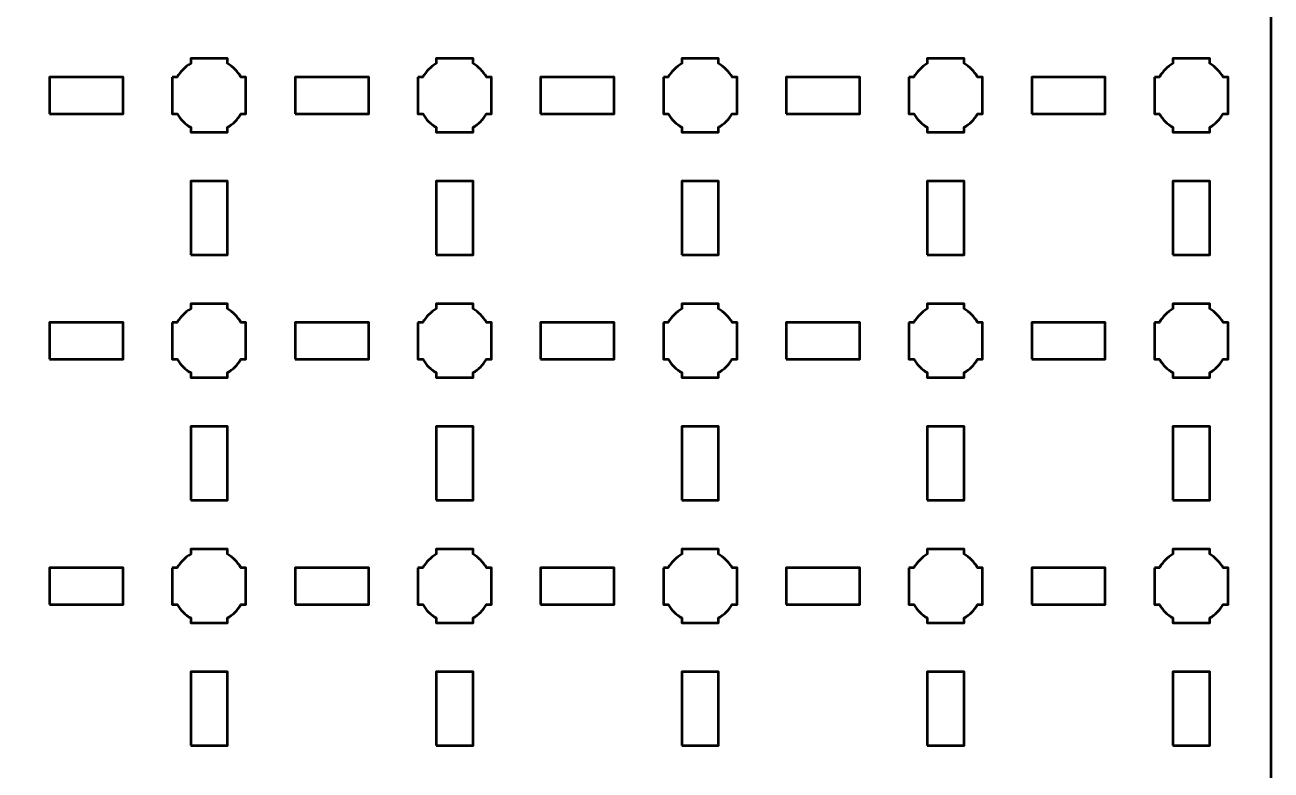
# Model space of a CAD drawing. Header units: centimetres. Extents: x -30.1 to 9.2, y -39.5 to 9.8.
# Drawn here: x -1 to 9.15, y -2.35 to 3.73 of the extents above; entities that cross this region are included whole.
import ezdxf

# ---------------------------------------------------------------- set-up
doc = ezdxf.new("R2010")
doc.units = ezdxf.units.CM
doc.header["$MEASUREMENT"] = 0
doc.layers.add('Layer 1', color=7, linetype='Continuous')

msp = doc.modelspace()

# ---------------------------------------------------------------- linework, layer by layer
at = {"layer": 'Layer 1', "lineweight": 53}
for points in [[(-0.8, 3), (-0.2, 3), (-0.2, 3.3), (-0.8, 3.3), (-0.8, 3)], [(1.2, 3), (1.8, 3), (1.8, 3.3), (1.2, 3.3), (1.2, 3)], [(3.2, 3), (3.8, 3), (3.8, 3.3), (3.2, 3.3), (3.2, 3)], [(5.2, 3), (5.8, 3), (5.8, 3.3), (5.2, 3.3), (5.2, 3)], [(7.2, 3), (7.8, 3), (7.8, 3.3), (7.2, 3.3), (7.2, 3)], [(0.35, 1.85), (0.65, 1.85), (0.65, 2.45), (0.35, 2.45), (0.35, 1.85)], [(2.35, 1.85), (2.65, 1.85), (2.65, 2.45), (2.35, 2.45), (2.35, 1.85)], [(4.35, 1.85), (4.65, 1.85), (4.65, 2.45), (4.35, 2.45), (4.35, 1.85)], [(6.35, 1.85), (6.65, 1.85), (6.65, 2.45), (6.35, 2.45), (6.35, 1.85)], [(8.35, 1.85), (8.65, 1.85), (8.65, 2.45), (8.35, 2.45), (8.35, 1.85)], [(-0.8, 1), (-0.2, 1), (-0.2, 1.3), (-0.8, 1.3), (-0.8, 1)], [(1.2, 1), (1.8, 1), (1.8, 1.3), (1.2, 1.3), (1.2, 1)], [(3.2, 1), (3.8, 1), (3.8, 1.3), (3.2, 1.3), (3.2, 1)], [(5.2, 1), (5.8, 1), (5.8, 1.3), (5.2, 1.3), (5.2, 1)], [(7.2, 1), (7.8, 1), (7.8, 1.3), (7.2, 1.3), (7.2, 1)], [(0.35, -0.15), (0.65, -0.15), (0.65, 0.45), (0.35, 0.45), (0.35, -0.15)], [(2.35, -0.15), (2.65, -0.15), (2.65, 0.45), (2.35, 0.45), (2.35, -0.15)], [(4.35, -0.15), (4.65, -0.15), (4.65, 0.45), (4.35, 0.45), (4.35, -0.15)], [(6.35, -0.15), (6.65, -0.15), (6.65, 0.45), (6.35, 0.45), (6.35, -0.15)], [(8.35, -0.15), (8.65, -0.15), (8.65, 0.45), (8.35, 0.45), (8.35, -0.15)], [(-0.8, -1), (-0.2, -1), (-0.2, -0.7), (-0.8, -0.7), (-0.8, -1)], [(1.2, -1), (1.8, -1), (1.8, -0.7), (1.2, -0.7), (1.2, -1)], [(3.2, -1), (3.8, -1), (3.8, -0.7), (3.2, -0.7), (3.2, -1)], [(5.2, -1), (5.8, -1), (5.8, -0.7), (5.2, -0.7), (5.2, -1)], [(7.2, -1), (7.8, -1), (7.8, -0.7), (7.2, -0.7), (7.2, -1)], [(0.35, -2.15), (0.65, -2.15), (0.65, -1.55), (0.35, -1.55), (0.35, -2.15)], [(2.35, -2.15), (2.65, -2.15), (2.65, -1.55), (2.35, -1.55), (2.35, -2.15)], [(4.35, -2.15), (4.65, -2.15), (4.65, -1.55), (4.35, -1.55), (4.35, -2.15)], [(6.35, -2.15), (6.65, -2.15), (6.65, -1.55), (6.35, -1.55), (6.35, -2.15)], [(8.35, -2.15), (8.65, -2.15), (8.65, -1.55), (8.35, -1.55), (8.35, -2.15)]]:
    msp.add_lwpolyline(points, close=True, dxfattribs=at)
for points, knots in [([(-30.15, -39), (-30.15, -39), (-30.15, 9.3), (-30.15, 9.3), (-30.15, 9.3), (-30.15, 9.57609), (-29.92609, 9.8), (-29.65, 9.8), (-29.65, 9.8), (-29.65, 9.8), (8.65, 9.8), (8.65, 9.8), (8.65, 9.8), (8.92609, 9.8), (9.15, 9.57609), (9.15, 9.3), (9.15, 9.3), (9.15, 9.3), (9.15, -39), (9.15, -39), (9.15, -39), (9.15, -39.27609), (8.92609, -39.5), (8.65, -39.5), (8.65, -39.5), (8.65, -39.5), (-29.65, -39.5), (-29.65, -39.5), (-29.65, -39.5), (-29.92609, -39.5), (-30.15, -39.27609), (-30.15, -39)], [0, 0, 0, 0, 0.125, 0.125, 0.125, 0.125, 0.25, 0.25, 0.25, 0.25, 0.375, 0.375, 0.375, 0.375, 0.5, 0.5, 0.5, 0.5, 0.625, 0.625, 0.625, 0.625, 0.75, 0.75, 0.75, 0.75, 0.875, 0.875, 0.875, 0.875, 1, 1, 1, 1]), ([(0.2, 3.3), (0.2, 3.3), (0.24015, 3.3), (0.24015, 3.3), (0.24015, 3.3), (0.2665, 3.34553), (0.30447, 3.3835), (0.35, 3.40985), (0.35, 3.40985), (0.35, 3.40985), (0.35, 3.45), (0.35, 3.45), (0.35, 3.45), (0.35, 3.45), (0.5, 3.45), (0.5, 3.45), (0.5, 3.45), (0.5, 3.45), (0.65, 3.45), (0.65, 3.45), (0.65, 3.45), (0.65, 3.45), (0.65, 3.40985), (0.65, 3.40985), (0.65, 3.40985), (0.69553, 3.3835), (0.7335, 3.34553), (0.75985, 3.3), (0.75985, 3.3), (0.75985, 3.3), (0.8, 3.3), (0.8, 3.3), (0.8, 3.3), (0.8, 3.3), (0.8, 3.15), (0.8, 3.15), (0.8, 3.15), (0.8, 3.15), (0.8, 3), (0.8, 3), (0.8, 3), (0.8, 3), (0.75985, 3), (0.75985, 3), (0.75985, 3), (0.7335, 2.95447), (0.69553, 2.9165), (0.65, 2.89015), (0.65, 2.89015), (0.65, 2.89015), (0.65, 2.85), (0.65, 2.85), (0.65, 2.85), (0.65, 2.85), (0.5, 2.85), (0.5, 2.85), (0.5, 2.85), (0.5, 2.85), (0.35, 2.85), (0.35, 2.85), (0.35, 2.85), (0.35, 2.85), (0.35, 2.89015), (0.35, 2.89015), (0.35, 2.89015), (0.30447, 2.9165), (0.2665, 2.95447), (0.24015, 3), (0.24015, 3), (0.24015, 3), (0.2, 3), (0.2, 3), (0.2, 3), (0.2, 3), (0.2, 3.15), (0.2, 3.15), (0.2, 3.15), (0.2, 3.15), (0.2, 3.3), (0.2, 3.3)], [0, 0, 0, 0, 0.05, 0.05, 0.05, 0.05, 0.1, 0.1, 0.1, 0.1, 0.15, 0.15, 0.15, 0.15, 0.2, 0.2, 0.2, 0.2, 0.25, 0.25, 0.25, 0.25, 0.3, 0.3, 0.3, 0.3, 0.35, 0.35, 0.35, 0.35, 0.4, 0.4, 0.4, 0.4, 0.45, 0.45, 0.45, 0.45, 0.5, 0.5, 0.5, 0.5, 0.55, 0.55, 0.55, 0.55, 0.6, 0.6, 0.6, 0.6, 0.65, 0.65, 0.65, 0.65, 0.7, 0.7, 0.7, 0.7, 0.75, 0.75, 0.75, 0.75, 0.8, 0.8, 0.8, 0.8, 0.85, 0.85, 0.85, 0.85, 0.9, 0.9, 0.9, 0.9, 0.95, 0.95, 0.95, 0.95, 1, 1, 1, 1]), ([(2.2, 3.3), (2.2, 3.3), (2.24015, 3.3), (2.24015, 3.3), (2.24015, 3.3), (2.2665, 3.34553), (2.30447, 3.3835), (2.35, 3.40985), (2.35, 3.40985), (2.35, 3.40985), (2.35, 3.45), (2.35, 3.45), (2.35, 3.45), (2.35, 3.45), (2.5, 3.45), (2.5, 3.45), (2.5, 3.45), (2.5, 3.45), (2.65, 3.45), (2.65, 3.45), (2.65, 3.45), (2.65, 3.45), (2.65, 3.40985), (2.65, 3.40985), (2.65, 3.40985), (2.69553, 3.3835), (2.7335, 3.34553), (2.75985, 3.3), (2.75985, 3.3), (2.75985, 3.3), (2.8, 3.3), (2.8, 3.3), (2.8, 3.3), (2.8, 3.3), (2.8, 3.15), (2.8, 3.15), (2.8, 3.15), (2.8, 3.15), (2.8, 3), (2.8, 3), (2.8, 3), (2.8, 3), (2.75985, 3), (2.75985, 3), (2.75985, 3), (2.7335, 2.95447), (2.69553, 2.9165), (2.65, 2.89015), (2.65, 2.89015), (2.65, 2.89015), (2.65, 2.85), (2.65, 2.85), (2.65, 2.85), (2.65, 2.85), (2.5, 2.85), (2.5, 2.85), (2.5, 2.85), (2.5, 2.85), (2.35, 2.85), (2.35, 2.85), (2.35, 2.85), (2.35, 2.85), (2.35, 2.89015), (2.35, 2.89015), (2.35, 2.89015), (2.30447, 2.9165), (2.2665, 2.95447), (2.24015, 3), (2.24015, 3), (2.24015, 3), (2.2, 3), (2.2, 3), (2.2, 3), (2.2, 3), (2.2, 3.15), (2.2, 3.15), (2.2, 3.15), (2.2, 3.15), (2.2, 3.3), (2.2, 3.3)], [0, 0, 0, 0, 0.05, 0.05, 0.05, 0.05, 0.1, 0.1, 0.1, 0.1, 0.15, 0.15, 0.15, 0.15, 0.2, 0.2, 0.2, 0.2, 0.25, 0.25, 0.25, 0.25, 0.3, 0.3, 0.3, 0.3, 0.35, 0.35, 0.35, 0.35, 0.4, 0.4, 0.4, 0.4, 0.45, 0.45, 0.45, 0.45, 0.5, 0.5, 0.5, 0.5, 0.55, 0.55, 0.55, 0.55, 0.6, 0.6, 0.6, 0.6, 0.65, 0.65, 0.65, 0.65, 0.7, 0.7, 0.7, 0.7, 0.75, 0.75, 0.75, 0.75, 0.8, 0.8, 0.8, 0.8, 0.85, 0.85, 0.85, 0.85, 0.9, 0.9, 0.9, 0.9, 0.95, 0.95, 0.95, 0.95, 1, 1, 1, 1]), ([(4.2, 3.3), (4.2, 3.3), (4.24015, 3.3), (4.24015, 3.3), (4.24015, 3.3), (4.2665, 3.34553), (4.30447, 3.3835), (4.35, 3.40985), (4.35, 3.40985), (4.35, 3.40985), (4.35, 3.45), (4.35, 3.45), (4.35, 3.45), (4.35, 3.45), (4.5, 3.45), (4.5, 3.45), (4.5, 3.45), (4.5, 3.45), (4.65, 3.45), (4.65, 3.45), (4.65, 3.45), (4.65, 3.45), (4.65, 3.40985), (4.65, 3.40985), (4.65, 3.40985), (4.69553, 3.3835), (4.7335, 3.34553), (4.75985, 3.3), (4.75985, 3.3), (4.75985, 3.3), (4.8, 3.3), (4.8, 3.3), (4.8, 3.3), (4.8, 3.3), (4.8, 3.15), (4.8, 3.15), (4.8, 3.15), (4.8, 3.15), (4.8, 3), (4.8, 3), (4.8, 3), (4.8, 3), (4.75985, 3), (4.75985, 3), (4.75985, 3), (4.7335, 2.95447), (4.69553, 2.9165), (4.65, 2.89015), (4.65, 2.89015), (4.65, 2.89015), (4.65, 2.85), (4.65, 2.85), (4.65, 2.85), (4.65, 2.85), (4.5, 2.85), (4.5, 2.85), (4.5, 2.85), (4.5, 2.85), (4.35, 2.85), (4.35, 2.85), (4.35, 2.85), (4.35, 2.85), (4.35, 2.89015), (4.35, 2.89015), (4.35, 2.89015), (4.30447, 2.9165), (4.2665, 2.95447), (4.24015, 3), (4.24015, 3), (4.24015, 3), (4.2, 3), (4.2, 3), (4.2, 3), (4.2, 3), (4.2, 3.15), (4.2, 3.15), (4.2, 3.15), (4.2, 3.15), (4.2, 3.3), (4.2, 3.3)], [0, 0, 0, 0, 0.05, 0.05, 0.05, 0.05, 0.1, 0.1, 0.1, 0.1, 0.15, 0.15, 0.15, 0.15, 0.2, 0.2, 0.2, 0.2, 0.25, 0.25, 0.25, 0.25, 0.3, 0.3, 0.3, 0.3, 0.35, 0.35, 0.35, 0.35, 0.4, 0.4, 0.4, 0.4, 0.45, 0.45, 0.45, 0.45, 0.5, 0.5, 0.5, 0.5, 0.55, 0.55, 0.55, 0.55, 0.6, 0.6, 0.6, 0.6, 0.65, 0.65, 0.65, 0.65, 0.7, 0.7, 0.7, 0.7, 0.75, 0.75, 0.75, 0.75, 0.8, 0.8, 0.8, 0.8, 0.85, 0.85, 0.85, 0.85, 0.9, 0.9, 0.9, 0.9, 0.95, 0.95, 0.95, 0.95, 1, 1, 1, 1]), ([(6.2, 3.3), (6.2, 3.3), (6.24015, 3.3), (6.24015, 3.3), (6.24015, 3.3), (6.2665, 3.34553), (6.30447, 3.3835), (6.35, 3.40985), (6.35, 3.40985), (6.35, 3.40985), (6.35, 3.45), (6.35, 3.45), (6.35, 3.45), (6.35, 3.45), (6.5, 3.45), (6.5, 3.45), (6.5, 3.45), (6.5, 3.45), (6.65, 3.45), (6.65, 3.45), (6.65, 3.45), (6.65, 3.45), (6.65, 3.40985), (6.65, 3.40985), (6.65, 3.40985), (6.69553, 3.3835), (6.7335, 3.34553), (6.75985, 3.3), (6.75985, 3.3), (6.75985, 3.3), (6.8, 3.3), (6.8, 3.3), (6.8, 3.3), (6.8, 3.3), (6.8, 3.15), (6.8, 3.15), (6.8, 3.15), (6.8, 3.15), (6.8, 3), (6.8, 3), (6.8, 3), (6.8, 3), (6.75985, 3), (6.75985, 3), (6.75985, 3), (6.7335, 2.95447), (6.69553, 2.9165), (6.65, 2.89015), (6.65, 2.89015), (6.65, 2.89015), (6.65, 2.85), (6.65, 2.85), (6.65, 2.85), (6.65, 2.85), (6.5, 2.85), (6.5, 2.85), (6.5, 2.85), (6.5, 2.85), (6.35, 2.85), (6.35, 2.85), (6.35, 2.85), (6.35, 2.85), (6.35, 2.89015), (6.35, 2.89015), (6.35, 2.89015), (6.30447, 2.9165), (6.2665, 2.95447), (6.24015, 3), (6.24015, 3), (6.24015, 3), (6.2, 3), (6.2, 3), (6.2, 3), (6.2, 3), (6.2, 3.15), (6.2, 3.15), (6.2, 3.15), (6.2, 3.15), (6.2, 3.3), (6.2, 3.3)], [0, 0, 0, 0, 0.05, 0.05, 0.05, 0.05, 0.1, 0.1, 0.1, 0.1, 0.15, 0.15, 0.15, 0.15, 0.2, 0.2, 0.2, 0.2, 0.25, 0.25, 0.25, 0.25, 0.3, 0.3, 0.3, 0.3, 0.35, 0.35, 0.35, 0.35, 0.4, 0.4, 0.4, 0.4, 0.45, 0.45, 0.45, 0.45, 0.5, 0.5, 0.5, 0.5, 0.55, 0.55, 0.55, 0.55, 0.6, 0.6, 0.6, 0.6, 0.65, 0.65, 0.65, 0.65, 0.7, 0.7, 0.7, 0.7, 0.75, 0.75, 0.75, 0.75, 0.8, 0.8, 0.8, 0.8, 0.85, 0.85, 0.85, 0.85, 0.9, 0.9, 0.9, 0.9, 0.95, 0.95, 0.95, 0.95, 1, 1, 1, 1]), ([(8.2, 3.3), (8.2, 3.3), (8.24015, 3.3), (8.24015, 3.3), (8.24015, 3.3), (8.2665, 3.34553), (8.30447, 3.3835), (8.35, 3.40985), (8.35, 3.40985), (8.35, 3.40985), (8.35, 3.45), (8.35, 3.45), (8.35, 3.45), (8.35, 3.45), (8.5, 3.45), (8.5, 3.45), (8.5, 3.45), (8.5, 3.45), (8.65, 3.45), (8.65, 3.45), (8.65, 3.45), (8.65, 3.45), (8.65, 3.40985), (8.65, 3.40985), (8.65, 3.40985), (8.69553, 3.3835), (8.7335, 3.34553), (8.75985, 3.3), (8.75985, 3.3), (8.75985, 3.3), (8.8, 3.3), (8.8, 3.3), (8.8, 3.3), (8.8, 3.3), (8.8, 3.15), (8.8, 3.15), (8.8, 3.15), (8.8, 3.15), (8.8, 3), (8.8, 3), (8.8, 3), (8.8, 3), (8.75985, 3), (8.75985, 3), (8.75985, 3), (8.7335, 2.95447), (8.69553, 2.9165), (8.65, 2.89015), (8.65, 2.89015), (8.65, 2.89015), (8.65, 2.85), (8.65, 2.85), (8.65, 2.85), (8.65, 2.85), (8.5, 2.85), (8.5, 2.85), (8.5, 2.85), (8.5, 2.85), (8.35, 2.85), (8.35, 2.85), (8.35, 2.85), (8.35, 2.85), (8.35, 2.89015), (8.35, 2.89015), (8.35, 2.89015), (8.30447, 2.9165), (8.2665, 2.95447), (8.24015, 3), (8.24015, 3), (8.24015, 3), (8.2, 3), (8.2, 3), (8.2, 3), (8.2, 3), (8.2, 3.15), (8.2, 3.15), (8.2, 3.15), (8.2, 3.15), (8.2, 3.3), (8.2, 3.3)], [0, 0, 0, 0, 0.05, 0.05, 0.05, 0.05, 0.1, 0.1, 0.1, 0.1, 0.15, 0.15, 0.15, 0.15, 0.2, 0.2, 0.2, 0.2, 0.25, 0.25, 0.25, 0.25, 0.3, 0.3, 0.3, 0.3, 0.35, 0.35, 0.35, 0.35, 0.4, 0.4, 0.4, 0.4, 0.45, 0.45, 0.45, 0.45, 0.5, 0.5, 0.5, 0.5, 0.55, 0.55, 0.55, 0.55, 0.6, 0.6, 0.6, 0.6, 0.65, 0.65, 0.65, 0.65, 0.7, 0.7, 0.7, 0.7, 0.75, 0.75, 0.75, 0.75, 0.8, 0.8, 0.8, 0.8, 0.85, 0.85, 0.85, 0.85, 0.9, 0.9, 0.9, 0.9, 0.95, 0.95, 0.95, 0.95, 1, 1, 1, 1]), ([(0.2, 1.3), (0.2, 1.3), (0.24015, 1.3), (0.24015, 1.3), (0.24015, 1.3), (0.2665, 1.34553), (0.30447, 1.3835), (0.35, 1.40985), (0.35, 1.40985), (0.35, 1.40985), (0.35, 1.45), (0.35, 1.45), (0.35, 1.45), (0.35, 1.45), (0.5, 1.45), (0.5, 1.45), (0.5, 1.45), (0.5, 1.45), (0.65, 1.45), (0.65, 1.45), (0.65, 1.45), (0.65, 1.45), (0.65, 1.40985), (0.65, 1.40985), (0.65, 1.40985), (0.69553, 1.3835), (0.7335, 1.34553), (0.75985, 1.3), (0.75985, 1.3), (0.75985, 1.3), (0.8, 1.3), (0.8, 1.3), (0.8, 1.3), (0.8, 1.3), (0.8, 1.15), (0.8, 1.15), (0.8, 1.15), (0.8, 1.15), (0.8, 1), (0.8, 1), (0.8, 1), (0.8, 1), (0.75985, 1), (0.75985, 1), (0.75985, 1), (0.7335, 0.95447), (0.69553, 0.9165), (0.65, 0.89015), (0.65, 0.89015), (0.65, 0.89015), (0.65, 0.85), (0.65, 0.85), (0.65, 0.85), (0.65, 0.85), (0.5, 0.85), (0.5, 0.85), (0.5, 0.85), (0.5, 0.85), (0.35, 0.85), (0.35, 0.85), (0.35, 0.85), (0.35, 0.85), (0.35, 0.89015), (0.35, 0.89015), (0.35, 0.89015), (0.30447, 0.9165), (0.2665, 0.95447), (0.24015, 1), (0.24015, 1), (0.24015, 1), (0.2, 1), (0.2, 1), (0.2, 1), (0.2, 1), (0.2, 1.15), (0.2, 1.15), (0.2, 1.15), (0.2, 1.15), (0.2, 1.3), (0.2, 1.3)], [0, 0, 0, 0, 0.05, 0.05, 0.05, 0.05, 0.1, 0.1, 0.1, 0.1, 0.15, 0.15, 0.15, 0.15, 0.2, 0.2, 0.2, 0.2, 0.25, 0.25, 0.25, 0.25, 0.3, 0.3, 0.3, 0.3, 0.35, 0.35, 0.35, 0.35, 0.4, 0.4, 0.4, 0.4, 0.45, 0.45, 0.45, 0.45, 0.5, 0.5, 0.5, 0.5, 0.55, 0.55, 0.55, 0.55, 0.6, 0.6, 0.6, 0.6, 0.65, 0.65, 0.65, 0.65, 0.7, 0.7, 0.7, 0.7, 0.75, 0.75, 0.75, 0.75, 0.8, 0.8, 0.8, 0.8, 0.85, 0.85, 0.85, 0.85, 0.9, 0.9, 0.9, 0.9, 0.95, 0.95, 0.95, 0.95, 1, 1, 1, 1]), ([(2.2, 1.3), (2.2, 1.3), (2.24015, 1.3), (2.24015, 1.3), (2.24015, 1.3), (2.2665, 1.34553), (2.30447, 1.3835), (2.35, 1.40985), (2.35, 1.40985), (2.35, 1.40985), (2.35, 1.45), (2.35, 1.45), (2.35, 1.45), (2.35, 1.45), (2.5, 1.45), (2.5, 1.45), (2.5, 1.45), (2.5, 1.45), (2.65, 1.45), (2.65, 1.45), (2.65, 1.45), (2.65, 1.45), (2.65, 1.40985), (2.65, 1.40985), (2.65, 1.40985), (2.69553, 1.3835), (2.7335, 1.34553), (2.75985, 1.3), (2.75985, 1.3), (2.75985, 1.3), (2.8, 1.3), (2.8, 1.3), (2.8, 1.3), (2.8, 1.3), (2.8, 1.15), (2.8, 1.15), (2.8, 1.15), (2.8, 1.15), (2.8, 1), (2.8, 1), (2.8, 1), (2.8, 1), (2.75985, 1), (2.75985, 1), (2.75985, 1), (2.7335, 0.95447), (2.69553, 0.9165), (2.65, 0.89015), (2.65, 0.89015), (2.65, 0.89015), (2.65, 0.85), (2.65, 0.85), (2.65, 0.85), (2.65, 0.85), (2.5, 0.85), (2.5, 0.85), (2.5, 0.85), (2.5, 0.85), (2.35, 0.85), (2.35, 0.85), (2.35, 0.85), (2.35, 0.85), (2.35, 0.89015), (2.35, 0.89015), (2.35, 0.89015), (2.30447, 0.9165), (2.2665, 0.95447), (2.24015, 1), (2.24015, 1), (2.24015, 1), (2.2, 1), (2.2, 1), (2.2, 1), (2.2, 1), (2.2, 1.15), (2.2, 1.15), (2.2, 1.15), (2.2, 1.15), (2.2, 1.3), (2.2, 1.3)], [0, 0, 0, 0, 0.05, 0.05, 0.05, 0.05, 0.1, 0.1, 0.1, 0.1, 0.15, 0.15, 0.15, 0.15, 0.2, 0.2, 0.2, 0.2, 0.25, 0.25, 0.25, 0.25, 0.3, 0.3, 0.3, 0.3, 0.35, 0.35, 0.35, 0.35, 0.4, 0.4, 0.4, 0.4, 0.45, 0.45, 0.45, 0.45, 0.5, 0.5, 0.5, 0.5, 0.55, 0.55, 0.55, 0.55, 0.6, 0.6, 0.6, 0.6, 0.65, 0.65, 0.65, 0.65, 0.7, 0.7, 0.7, 0.7, 0.75, 0.75, 0.75, 0.75, 0.8, 0.8, 0.8, 0.8, 0.85, 0.85, 0.85, 0.85, 0.9, 0.9, 0.9, 0.9, 0.95, 0.95, 0.95, 0.95, 1, 1, 1, 1]), ([(4.2, 1.3), (4.2, 1.3), (4.24015, 1.3), (4.24015, 1.3), (4.24015, 1.3), (4.2665, 1.34553), (4.30447, 1.3835), (4.35, 1.40985), (4.35, 1.40985), (4.35, 1.40985), (4.35, 1.45), (4.35, 1.45), (4.35, 1.45), (4.35, 1.45), (4.5, 1.45), (4.5, 1.45), (4.5, 1.45), (4.5, 1.45), (4.65, 1.45), (4.65, 1.45), (4.65, 1.45), (4.65, 1.45), (4.65, 1.40985), (4.65, 1.40985), (4.65, 1.40985), (4.69553, 1.3835), (4.7335, 1.34553), (4.75985, 1.3), (4.75985, 1.3), (4.75985, 1.3), (4.8, 1.3), (4.8, 1.3), (4.8, 1.3), (4.8, 1.3), (4.8, 1.15), (4.8, 1.15), (4.8, 1.15), (4.8, 1.15), (4.8, 1), (4.8, 1), (4.8, 1), (4.8, 1), (4.75985, 1), (4.75985, 1), (4.75985, 1), (4.7335, 0.95447), (4.69553, 0.9165), (4.65, 0.89015), (4.65, 0.89015), (4.65, 0.89015), (4.65, 0.85), (4.65, 0.85), (4.65, 0.85), (4.65, 0.85), (4.5, 0.85), (4.5, 0.85), (4.5, 0.85), (4.5, 0.85), (4.35, 0.85), (4.35, 0.85), (4.35, 0.85), (4.35, 0.85), (4.35, 0.89015), (4.35, 0.89015), (4.35, 0.89015), (4.30447, 0.9165), (4.2665, 0.95447), (4.24015, 1), (4.24015, 1), (4.24015, 1), (4.2, 1), (4.2, 1), (4.2, 1), (4.2, 1), (4.2, 1.15), (4.2, 1.15), (4.2, 1.15), (4.2, 1.15), (4.2, 1.3), (4.2, 1.3)], [0, 0, 0, 0, 0.05, 0.05, 0.05, 0.05, 0.1, 0.1, 0.1, 0.1, 0.15, 0.15, 0.15, 0.15, 0.2, 0.2, 0.2, 0.2, 0.25, 0.25, 0.25, 0.25, 0.3, 0.3, 0.3, 0.3, 0.35, 0.35, 0.35, 0.35, 0.4, 0.4, 0.4, 0.4, 0.45, 0.45, 0.45, 0.45, 0.5, 0.5, 0.5, 0.5, 0.55, 0.55, 0.55, 0.55, 0.6, 0.6, 0.6, 0.6, 0.65, 0.65, 0.65, 0.65, 0.7, 0.7, 0.7, 0.7, 0.75, 0.75, 0.75, 0.75, 0.8, 0.8, 0.8, 0.8, 0.85, 0.85, 0.85, 0.85, 0.9, 0.9, 0.9, 0.9, 0.95, 0.95, 0.95, 0.95, 1, 1, 1, 1]), ([(6.2, 1.3), (6.2, 1.3), (6.24015, 1.3), (6.24015, 1.3), (6.24015, 1.3), (6.2665, 1.34553), (6.30447, 1.3835), (6.35, 1.40985), (6.35, 1.40985), (6.35, 1.40985), (6.35, 1.45), (6.35, 1.45), (6.35, 1.45), (6.35, 1.45), (6.5, 1.45), (6.5, 1.45), (6.5, 1.45), (6.5, 1.45), (6.65, 1.45), (6.65, 1.45), (6.65, 1.45), (6.65, 1.45), (6.65, 1.40985), (6.65, 1.40985), (6.65, 1.40985), (6.69553, 1.3835), (6.7335, 1.34553), (6.75985, 1.3), (6.75985, 1.3), (6.75985, 1.3), (6.8, 1.3), (6.8, 1.3), (6.8, 1.3), (6.8, 1.3), (6.8, 1.15), (6.8, 1.15), (6.8, 1.15), (6.8, 1.15), (6.8, 1), (6.8, 1), (6.8, 1), (6.8, 1), (6.75985, 1), (6.75985, 1), (6.75985, 1), (6.7335, 0.95447), (6.69553, 0.9165), (6.65, 0.89015), (6.65, 0.89015), (6.65, 0.89015), (6.65, 0.85), (6.65, 0.85), (6.65, 0.85), (6.65, 0.85), (6.5, 0.85), (6.5, 0.85), (6.5, 0.85), (6.5, 0.85), (6.35, 0.85), (6.35, 0.85), (6.35, 0.85), (6.35, 0.85), (6.35, 0.89015), (6.35, 0.89015), (6.35, 0.89015), (6.30447, 0.9165), (6.2665, 0.95447), (6.24015, 1), (6.24015, 1), (6.24015, 1), (6.2, 1), (6.2, 1), (6.2, 1), (6.2, 1), (6.2, 1.15), (6.2, 1.15), (6.2, 1.15), (6.2, 1.15), (6.2, 1.3), (6.2, 1.3)], [0, 0, 0, 0, 0.05, 0.05, 0.05, 0.05, 0.1, 0.1, 0.1, 0.1, 0.15, 0.15, 0.15, 0.15, 0.2, 0.2, 0.2, 0.2, 0.25, 0.25, 0.25, 0.25, 0.3, 0.3, 0.3, 0.3, 0.35, 0.35, 0.35, 0.35, 0.4, 0.4, 0.4, 0.4, 0.45, 0.45, 0.45, 0.45, 0.5, 0.5, 0.5, 0.5, 0.55, 0.55, 0.55, 0.55, 0.6, 0.6, 0.6, 0.6, 0.65, 0.65, 0.65, 0.65, 0.7, 0.7, 0.7, 0.7, 0.75, 0.75, 0.75, 0.75, 0.8, 0.8, 0.8, 0.8, 0.85, 0.85, 0.85, 0.85, 0.9, 0.9, 0.9, 0.9, 0.95, 0.95, 0.95, 0.95, 1, 1, 1, 1]), ([(8.2, 1.3), (8.2, 1.3), (8.24015, 1.3), (8.24015, 1.3), (8.24015, 1.3), (8.2665, 1.34553), (8.30447, 1.3835), (8.35, 1.40985), (8.35, 1.40985), (8.35, 1.40985), (8.35, 1.45), (8.35, 1.45), (8.35, 1.45), (8.35, 1.45), (8.5, 1.45), (8.5, 1.45), (8.5, 1.45), (8.5, 1.45), (8.65, 1.45), (8.65, 1.45), (8.65, 1.45), (8.65, 1.45), (8.65, 1.40985), (8.65, 1.40985), (8.65, 1.40985), (8.69553, 1.3835), (8.7335, 1.34553), (8.75985, 1.3), (8.75985, 1.3), (8.75985, 1.3), (8.8, 1.3), (8.8, 1.3), (8.8, 1.3), (8.8, 1.3), (8.8, 1.15), (8.8, 1.15), (8.8, 1.15), (8.8, 1.15), (8.8, 1), (8.8, 1), (8.8, 1), (8.8, 1), (8.75985, 1), (8.75985, 1), (8.75985, 1), (8.7335, 0.95447), (8.69553, 0.9165), (8.65, 0.89015), (8.65, 0.89015), (8.65, 0.89015), (8.65, 0.85), (8.65, 0.85), (8.65, 0.85), (8.65, 0.85), (8.5, 0.85), (8.5, 0.85), (8.5, 0.85), (8.5, 0.85), (8.35, 0.85), (8.35, 0.85), (8.35, 0.85), (8.35, 0.85), (8.35, 0.89015), (8.35, 0.89015), (8.35, 0.89015), (8.30447, 0.9165), (8.2665, 0.95447), (8.24015, 1), (8.24015, 1), (8.24015, 1), (8.2, 1), (8.2, 1), (8.2, 1), (8.2, 1), (8.2, 1.15), (8.2, 1.15), (8.2, 1.15), (8.2, 1.15), (8.2, 1.3), (8.2, 1.3)], [0, 0, 0, 0, 0.05, 0.05, 0.05, 0.05, 0.1, 0.1, 0.1, 0.1, 0.15, 0.15, 0.15, 0.15, 0.2, 0.2, 0.2, 0.2, 0.25, 0.25, 0.25, 0.25, 0.3, 0.3, 0.3, 0.3, 0.35, 0.35, 0.35, 0.35, 0.4, 0.4, 0.4, 0.4, 0.45, 0.45, 0.45, 0.45, 0.5, 0.5, 0.5, 0.5, 0.55, 0.55, 0.55, 0.55, 0.6, 0.6, 0.6, 0.6, 0.65, 0.65, 0.65, 0.65, 0.7, 0.7, 0.7, 0.7, 0.75, 0.75, 0.75, 0.75, 0.8, 0.8, 0.8, 0.8, 0.85, 0.85, 0.85, 0.85, 0.9, 0.9, 0.9, 0.9, 0.95, 0.95, 0.95, 0.95, 1, 1, 1, 1]), ([(0.2, -0.7), (0.2, -0.7), (0.24015, -0.7), (0.24015, -0.7), (0.24015, -0.7), (0.2665, -0.65447), (0.30447, -0.6165), (0.35, -0.59015), (0.35, -0.59015), (0.35, -0.59015), (0.35, -0.55), (0.35, -0.55), (0.35, -0.55), (0.35, -0.55), (0.5, -0.55), (0.5, -0.55), (0.5, -0.55), (0.5, -0.55), (0.65, -0.55), (0.65, -0.55), (0.65, -0.55), (0.65, -0.55), (0.65, -0.59015), (0.65, -0.59015), (0.65, -0.59015), (0.69553, -0.6165), (0.7335, -0.65447), (0.75985, -0.7), (0.75985, -0.7), (0.75985, -0.7), (0.8, -0.7), (0.8, -0.7), (0.8, -0.7), (0.8, -0.7), (0.8, -0.85), (0.8, -0.85), (0.8, -0.85), (0.8, -0.85), (0.8, -1), (0.8, -1), (0.8, -1), (0.8, -1), (0.75985, -1), (0.75985, -1), (0.75985, -1), (0.7335, -1.04553), (0.69553, -1.0835), (0.65, -1.10985), (0.65, -1.10985), (0.65, -1.10985), (0.65, -1.15), (0.65, -1.15), (0.65, -1.15), (0.65, -1.15), (0.5, -1.15), (0.5, -1.15), (0.5, -1.15), (0.5, -1.15), (0.35, -1.15), (0.35, -1.15), (0.35, -1.15), (0.35, -1.15), (0.35, -1.10985), (0.35, -1.10985), (0.35, -1.10985), (0.30447, -1.0835), (0.2665, -1.04553), (0.24015, -1), (0.24015, -1), (0.24015, -1), (0.2, -1), (0.2, -1), (0.2, -1), (0.2, -1), (0.2, -0.85), (0.2, -0.85), (0.2, -0.85), (0.2, -0.85), (0.2, -0.7), (0.2, -0.7)], [0, 0, 0, 0, 0.05, 0.05, 0.05, 0.05, 0.1, 0.1, 0.1, 0.1, 0.15, 0.15, 0.15, 0.15, 0.2, 0.2, 0.2, 0.2, 0.25, 0.25, 0.25, 0.25, 0.3, 0.3, 0.3, 0.3, 0.35, 0.35, 0.35, 0.35, 0.4, 0.4, 0.4, 0.4, 0.45, 0.45, 0.45, 0.45, 0.5, 0.5, 0.5, 0.5, 0.55, 0.55, 0.55, 0.55, 0.6, 0.6, 0.6, 0.6, 0.65, 0.65, 0.65, 0.65, 0.7, 0.7, 0.7, 0.7, 0.75, 0.75, 0.75, 0.75, 0.8, 0.8, 0.8, 0.8, 0.85, 0.85, 0.85, 0.85, 0.9, 0.9, 0.9, 0.9, 0.95, 0.95, 0.95, 0.95, 1, 1, 1, 1]), ([(2.2, -0.7), (2.2, -0.7), (2.24015, -0.7), (2.24015, -0.7), (2.24015, -0.7), (2.2665, -0.65447), (2.30447, -0.6165), (2.35, -0.59015), (2.35, -0.59015), (2.35, -0.59015), (2.35, -0.55), (2.35, -0.55), (2.35, -0.55), (2.35, -0.55), (2.5, -0.55), (2.5, -0.55), (2.5, -0.55), (2.5, -0.55), (2.65, -0.55), (2.65, -0.55), (2.65, -0.55), (2.65, -0.55), (2.65, -0.59015), (2.65, -0.59015), (2.65, -0.59015), (2.69553, -0.6165), (2.7335, -0.65447), (2.75985, -0.7), (2.75985, -0.7), (2.75985, -0.7), (2.8, -0.7), (2.8, -0.7), (2.8, -0.7), (2.8, -0.7), (2.8, -0.85), (2.8, -0.85), (2.8, -0.85), (2.8, -0.85), (2.8, -1), (2.8, -1), (2.8, -1), (2.8, -1), (2.75985, -1), (2.75985, -1), (2.75985, -1), (2.7335, -1.04553), (2.69553, -1.0835), (2.65, -1.10985), (2.65, -1.10985), (2.65, -1.10985), (2.65, -1.15), (2.65, -1.15), (2.65, -1.15), (2.65, -1.15), (2.5, -1.15), (2.5, -1.15), (2.5, -1.15), (2.5, -1.15), (2.35, -1.15), (2.35, -1.15), (2.35, -1.15), (2.35, -1.15), (2.35, -1.10985), (2.35, -1.10985), (2.35, -1.10985), (2.30447, -1.0835), (2.2665, -1.04553), (2.24015, -1), (2.24015, -1), (2.24015, -1), (2.2, -1), (2.2, -1), (2.2, -1), (2.2, -1), (2.2, -0.85), (2.2, -0.85), (2.2, -0.85), (2.2, -0.85), (2.2, -0.7), (2.2, -0.7)], [0, 0, 0, 0, 0.05, 0.05, 0.05, 0.05, 0.1, 0.1, 0.1, 0.1, 0.15, 0.15, 0.15, 0.15, 0.2, 0.2, 0.2, 0.2, 0.25, 0.25, 0.25, 0.25, 0.3, 0.3, 0.3, 0.3, 0.35, 0.35, 0.35, 0.35, 0.4, 0.4, 0.4, 0.4, 0.45, 0.45, 0.45, 0.45, 0.5, 0.5, 0.5, 0.5, 0.55, 0.55, 0.55, 0.55, 0.6, 0.6, 0.6, 0.6, 0.65, 0.65, 0.65, 0.65, 0.7, 0.7, 0.7, 0.7, 0.75, 0.75, 0.75, 0.75, 0.8, 0.8, 0.8, 0.8, 0.85, 0.85, 0.85, 0.85, 0.9, 0.9, 0.9, 0.9, 0.95, 0.95, 0.95, 0.95, 1, 1, 1, 1]), ([(4.2, -0.7), (4.2, -0.7), (4.24015, -0.7), (4.24015, -0.7), (4.24015, -0.7), (4.2665, -0.65447), (4.30447, -0.6165), (4.35, -0.59015), (4.35, -0.59015), (4.35, -0.59015), (4.35, -0.55), (4.35, -0.55), (4.35, -0.55), (4.35, -0.55), (4.5, -0.55), (4.5, -0.55), (4.5, -0.55), (4.5, -0.55), (4.65, -0.55), (4.65, -0.55), (4.65, -0.55), (4.65, -0.55), (4.65, -0.59015), (4.65, -0.59015), (4.65, -0.59015), (4.69553, -0.6165), (4.7335, -0.65447), (4.75985, -0.7), (4.75985, -0.7), (4.75985, -0.7), (4.8, -0.7), (4.8, -0.7), (4.8, -0.7), (4.8, -0.7), (4.8, -0.85), (4.8, -0.85), (4.8, -0.85), (4.8, -0.85), (4.8, -1), (4.8, -1), (4.8, -1), (4.8, -1), (4.75985, -1), (4.75985, -1), (4.75985, -1), (4.7335, -1.04553), (4.69553, -1.0835), (4.65, -1.10985), (4.65, -1.10985), (4.65, -1.10985), (4.65, -1.15), (4.65, -1.15), (4.65, -1.15), (4.65, -1.15), (4.5, -1.15), (4.5, -1.15), (4.5, -1.15), (4.5, -1.15), (4.35, -1.15), (4.35, -1.15), (4.35, -1.15), (4.35, -1.15), (4.35, -1.10985), (4.35, -1.10985), (4.35, -1.10985), (4.30447, -1.0835), (4.2665, -1.04553), (4.24015, -1), (4.24015, -1), (4.24015, -1), (4.2, -1), (4.2, -1), (4.2, -1), (4.2, -1), (4.2, -0.85), (4.2, -0.85), (4.2, -0.85), (4.2, -0.85), (4.2, -0.7), (4.2, -0.7)], [0, 0, 0, 0, 0.05, 0.05, 0.05, 0.05, 0.1, 0.1, 0.1, 0.1, 0.15, 0.15, 0.15, 0.15, 0.2, 0.2, 0.2, 0.2, 0.25, 0.25, 0.25, 0.25, 0.3, 0.3, 0.3, 0.3, 0.35, 0.35, 0.35, 0.35, 0.4, 0.4, 0.4, 0.4, 0.45, 0.45, 0.45, 0.45, 0.5, 0.5, 0.5, 0.5, 0.55, 0.55, 0.55, 0.55, 0.6, 0.6, 0.6, 0.6, 0.65, 0.65, 0.65, 0.65, 0.7, 0.7, 0.7, 0.7, 0.75, 0.75, 0.75, 0.75, 0.8, 0.8, 0.8, 0.8, 0.85, 0.85, 0.85, 0.85, 0.9, 0.9, 0.9, 0.9, 0.95, 0.95, 0.95, 0.95, 1, 1, 1, 1]), ([(6.2, -0.7), (6.2, -0.7), (6.24015, -0.7), (6.24015, -0.7), (6.24015, -0.7), (6.2665, -0.65447), (6.30447, -0.6165), (6.35, -0.59015), (6.35, -0.59015), (6.35, -0.59015), (6.35, -0.55), (6.35, -0.55), (6.35, -0.55), (6.35, -0.55), (6.5, -0.55), (6.5, -0.55), (6.5, -0.55), (6.5, -0.55), (6.65, -0.55), (6.65, -0.55), (6.65, -0.55), (6.65, -0.55), (6.65, -0.59015), (6.65, -0.59015), (6.65, -0.59015), (6.69553, -0.6165), (6.7335, -0.65447), (6.75985, -0.7), (6.75985, -0.7), (6.75985, -0.7), (6.8, -0.7), (6.8, -0.7), (6.8, -0.7), (6.8, -0.7), (6.8, -0.85), (6.8, -0.85), (6.8, -0.85), (6.8, -0.85), (6.8, -1), (6.8, -1), (6.8, -1), (6.8, -1), (6.75985, -1), (6.75985, -1), (6.75985, -1), (6.7335, -1.04553), (6.69553, -1.0835), (6.65, -1.10985), (6.65, -1.10985), (6.65, -1.10985), (6.65, -1.15), (6.65, -1.15), (6.65, -1.15), (6.65, -1.15), (6.5, -1.15), (6.5, -1.15), (6.5, -1.15), (6.5, -1.15), (6.35, -1.15), (6.35, -1.15), (6.35, -1.15), (6.35, -1.15), (6.35, -1.10985), (6.35, -1.10985), (6.35, -1.10985), (6.30447, -1.0835), (6.2665, -1.04553), (6.24015, -1), (6.24015, -1), (6.24015, -1), (6.2, -1), (6.2, -1), (6.2, -1), (6.2, -1), (6.2, -0.85), (6.2, -0.85), (6.2, -0.85), (6.2, -0.85), (6.2, -0.7), (6.2, -0.7)], [0, 0, 0, 0, 0.05, 0.05, 0.05, 0.05, 0.1, 0.1, 0.1, 0.1, 0.15, 0.15, 0.15, 0.15, 0.2, 0.2, 0.2, 0.2, 0.25, 0.25, 0.25, 0.25, 0.3, 0.3, 0.3, 0.3, 0.35, 0.35, 0.35, 0.35, 0.4, 0.4, 0.4, 0.4, 0.45, 0.45, 0.45, 0.45, 0.5, 0.5, 0.5, 0.5, 0.55, 0.55, 0.55, 0.55, 0.6, 0.6, 0.6, 0.6, 0.65, 0.65, 0.65, 0.65, 0.7, 0.7, 0.7, 0.7, 0.75, 0.75, 0.75, 0.75, 0.8, 0.8, 0.8, 0.8, 0.85, 0.85, 0.85, 0.85, 0.9, 0.9, 0.9, 0.9, 0.95, 0.95, 0.95, 0.95, 1, 1, 1, 1]), ([(8.2, -0.7), (8.2, -0.7), (8.24015, -0.7), (8.24015, -0.7), (8.24015, -0.7), (8.2665, -0.65447), (8.30447, -0.6165), (8.35, -0.59015), (8.35, -0.59015), (8.35, -0.59015), (8.35, -0.55), (8.35, -0.55), (8.35, -0.55), (8.35, -0.55), (8.5, -0.55), (8.5, -0.55), (8.5, -0.55), (8.5, -0.55), (8.65, -0.55), (8.65, -0.55), (8.65, -0.55), (8.65, -0.55), (8.65, -0.59015), (8.65, -0.59015), (8.65, -0.59015), (8.69553, -0.6165), (8.7335, -0.65447), (8.75985, -0.7), (8.75985, -0.7), (8.75985, -0.7), (8.8, -0.7), (8.8, -0.7), (8.8, -0.7), (8.8, -0.7), (8.8, -0.85), (8.8, -0.85), (8.8, -0.85), (8.8, -0.85), (8.8, -1), (8.8, -1), (8.8, -1), (8.8, -1), (8.75985, -1), (8.75985, -1), (8.75985, -1), (8.7335, -1.04553), (8.69553, -1.0835), (8.65, -1.10985), (8.65, -1.10985), (8.65, -1.10985), (8.65, -1.15), (8.65, -1.15), (8.65, -1.15), (8.65, -1.15), (8.5, -1.15), (8.5, -1.15), (8.5, -1.15), (8.5, -1.15), (8.35, -1.15), (8.35, -1.15), (8.35, -1.15), (8.35, -1.15), (8.35, -1.10985), (8.35, -1.10985), (8.35, -1.10985), (8.30447, -1.0835), (8.2665, -1.04553), (8.24015, -1), (8.24015, -1), (8.24015, -1), (8.2, -1), (8.2, -1), (8.2, -1), (8.2, -1), (8.2, -0.85), (8.2, -0.85), (8.2, -0.85), (8.2, -0.85), (8.2, -0.7), (8.2, -0.7)], [0, 0, 0, 0, 0.05, 0.05, 0.05, 0.05, 0.1, 0.1, 0.1, 0.1, 0.15, 0.15, 0.15, 0.15, 0.2, 0.2, 0.2, 0.2, 0.25, 0.25, 0.25, 0.25, 0.3, 0.3, 0.3, 0.3, 0.35, 0.35, 0.35, 0.35, 0.4, 0.4, 0.4, 0.4, 0.45, 0.45, 0.45, 0.45, 0.5, 0.5, 0.5, 0.5, 0.55, 0.55, 0.55, 0.55, 0.6, 0.6, 0.6, 0.6, 0.65, 0.65, 0.65, 0.65, 0.7, 0.7, 0.7, 0.7, 0.75, 0.75, 0.75, 0.75, 0.8, 0.8, 0.8, 0.8, 0.85, 0.85, 0.85, 0.85, 0.9, 0.9, 0.9, 0.9, 0.95, 0.95, 0.95, 0.95, 1, 1, 1, 1])]:
    msp.add_open_spline(points, degree=3, knots=knots, dxfattribs=at)

doc.saveas('drawing.dxf')
